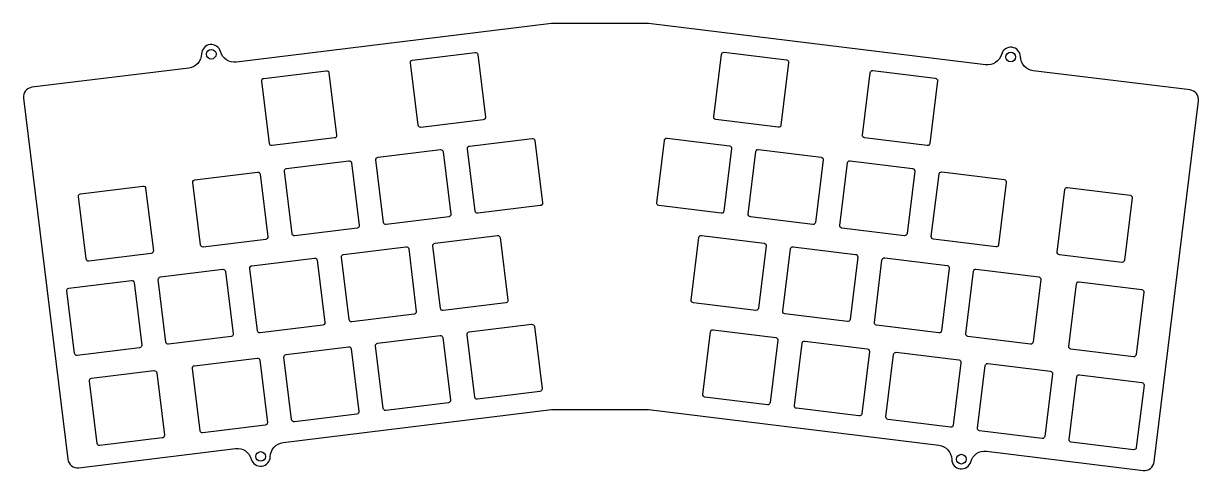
# Model space of a CAD drawing. Header units: millimetres. Extents: x -120 to 123, y -41 to 51.
import ezdxf

# ---------------------------------------------------------------- set-up
doc = ezdxf.new("R2010")
doc.units = ezdxf.units.MM
doc.layers.get('0').update_dxf_attribs({"linetype": 'CONTINUOUS'})

msp = doc.modelspace()

# ---------------------------------------------------------------- linework, layer by layer
for points in [[(-66.22, -35.71), (-10.76, -28.9), (9.24, -28.9), (69.24, -36.27, -0.372208), (71.88, -39.18, 0.864132), (75.81, -39.66, -0.372208), (79.06, -37.48), (111.45, -41.45, 0.414214), (113.68, -39.71), (122.84, 34.88, 0.414214), (121.1, 37.11), (88.71, 41.08, -0.372208), (86.08, 43.99, 0.864132), (82.15, 44.47, -0.372208), (78.89, 42.29), (9.24, 50.84), (-10.76, 50.84), (-75.87, 42.85, -0.372208), (-79.13, 45.03, 0.864132), (-83.06, 44.55, -0.372208), (-85.69, 41.64), (-118.08, 37.66, 0.414214), (-119.82, 35.44), (-110.66, -39.15, 0.414214), (-108.43, -40.9), (-76.05, -36.92, -0.372208), (-72.79, -39.1, 0.864132), (-68.86, -38.62, -0.372208)], [(-24.87, 30.97), (-37.77, 29.39, -0.414214), (-38.33, 29.83), (-39.91, 42.73, -0.414214), (-39.48, 43.29), (-26.57, 44.87, -0.414214), (-26.01, 44.43), (-24.43, 31.53, -0.414214)], [(22.72, 31.55), (24.31, 44.46, -0.414214), (24.86, 44.89), (37.77, 43.31, -0.414214), (38.2, 42.75), (36.62, 29.85, -0.414214), (36.06, 29.41), (23.16, 31, -0.414214)], [(-55.59, 27.2), (-68.49, 25.62, -0.414214), (-69.05, 26.05), (-70.64, 38.96, -0.414214), (-70.2, 39.51), (-57.3, 41.1, -0.414214), (-56.74, 40.66), (-55.16, 27.76, -0.414214)], [(66.79, 25.64), (53.88, 27.22, -0.414214), (53.45, 27.78), (55.03, 40.68, -0.414214), (55.59, 41.12), (68.49, 39.54, -0.414214), (68.93, 38.98), (67.34, 26.08, -0.414214)], [(-14.24, 26.69), (-12.65, 13.78, -0.414214), (-13.09, 13.23), (-25.99, 11.64, -0.414214), (-26.55, 12.08), (-28.13, 24.98, -0.414214), (-27.7, 25.54), (-14.8, 27.12, -0.414214)], [(24.29, 11.67), (11.38, 13.25, -0.414214), (10.95, 13.81), (12.53, 26.71, -0.414214), (13.09, 27.15), (25.99, 25.56, -0.414214), (26.43, 25), (24.84, 12.1, -0.414214)], [(-33.15, 24.37), (-31.56, 11.46, -0.414214), (-32, 10.91), (-44.9, 9.32, -0.414214), (-45.46, 9.76), (-47.04, 22.66, -0.414214), (-46.61, 23.22), (-33.7, 24.8, -0.414214)], [(45.34, 22.68), (43.75, 9.78, -0.414214), (43.19, 9.34), (30.29, 10.93, -0.414214), (29.86, 11.49), (31.44, 24.39, -0.414214), (32, 24.82), (44.9, 23.24, -0.414214)], [(-52.06, 22.04), (-50.47, 9.14, -0.414214), (-50.91, 8.58), (-63.81, 7, -0.414214), (-64.37, 7.44), (-65.95, 20.34, -0.414214), (-65.52, 20.9), (-52.61, 22.48, -0.414214)], [(64.24, 20.36), (62.66, 7.46, -0.414214), (62.1, 7.02), (49.2, 8.61, -0.414214), (48.76, 9.16), (50.35, 22.07, -0.414214), (50.9, 22.5), (63.81, 20.92, -0.414214)], [(-70.96, 19.72), (-69.38, 6.82, -0.414214), (-69.81, 6.26), (-82.72, 4.68, -0.414214), (-83.27, 5.11), (-84.86, 18.02, -0.414214), (-84.42, 18.57), (-71.52, 20.16, -0.414214)], [(83.15, 18.04), (81.57, 5.14, -0.414214), (81.01, 4.7), (68.11, 6.28, -0.414214), (67.67, 6.84), (69.26, 19.75, -0.414214), (69.81, 20.18), (82.72, 18.6, -0.414214)], [(-93.45, 3.36), (-106.35, 1.78, -0.414214), (-106.91, 2.21), (-108.49, 15.11, -0.414214), (-108.06, 15.67), (-95.16, 17.26, -0.414214), (-94.6, 16.82), (-93.01, 3.92, -0.414214)], [(109.15, 14.85), (107.57, 1.94, -0.414214), (107.01, 1.51), (94.11, 3.09, -0.414214), (93.67, 3.65), (95.25, 16.55, -0.414214), (95.81, 16.99), (108.71, 15.4, -0.414214)], [(-21.37, 6.62), (-19.79, -6.28, -0.414214), (-20.22, -6.84), (-33.13, -8.43, -0.414214), (-33.68, -7.99), (-35.27, 4.91, -0.414214), (-34.83, 5.47), (-21.93, 7.05, -0.414214)], [(18.08, -6.26), (19.66, 6.64, -0.414214), (20.22, 7.08), (33.12, 5.49, -0.414214), (33.56, 4.93), (31.98, -7.97, -0.414214), (31.42, -8.4), (18.52, -6.82, -0.414214)], [(-40.28, 4.3), (-38.7, -8.61, -0.414214), (-39.13, -9.16), (-52.03, -10.75, -0.414214), (-52.59, -10.31), (-54.18, 2.59, -0.414214), (-53.74, 3.15), (-40.84, 4.73, -0.414214)], [(52.47, 2.61), (50.88, -10.29, -0.414214), (50.33, -10.73), (37.42, -9.14, -0.414214), (36.99, -8.58), (38.57, 4.32, -0.414214), (39.13, 4.75), (52.03, 3.17, -0.414214)], [(71.38, 0.29), (69.79, -12.61, -0.414214), (69.23, -13.05), (56.33, -11.46, -0.414214), (55.9, -10.91), (57.48, 2, -0.414214), (58.04, 2.43), (70.94, 0.85, -0.414214)], [(-78.1, -0.35), (-76.51, -13.25, -0.414214), (-76.95, -13.81), (-89.85, -15.39, -0.414214), (-90.41, -14.96), (-91.99, -2.05, -0.414214), (-91.56, -1.5), (-78.65, 0.09, -0.414214)], [(-59.19, 1.98), (-57.6, -10.93, -0.414214), (-58.04, -11.48), (-70.94, -13.07, -0.414214), (-71.5, -12.63), (-73.08, 0.27, -0.414214), (-72.65, 0.83), (-59.74, 2.41, -0.414214)], [(90.28, -2.03), (88.7, -14.93, -0.414214), (88.14, -15.37), (75.24, -13.78, -0.414214), (74.8, -13.23), (76.39, -0.32, -0.414214), (76.95, 0.11), (89.85, -1.47, -0.414214)], [(-97, -2.67), (-95.42, -15.57, -0.414214), (-95.85, -16.13), (-108.76, -17.71, -0.414214), (-109.31, -17.28), (-110.9, -4.37, -0.414214), (-110.46, -3.82), (-97.56, -2.23, -0.414214)], [(98.22, -2.5), (111.12, -4.08, -0.414214), (111.55, -4.64), (109.97, -17.54, -0.414214), (109.41, -17.98), (96.51, -16.4, -0.414214), (96.08, -15.84), (97.66, -2.94, -0.414214)], [(-13.17, -25.17), (-26.08, -26.75, -0.414214), (-26.63, -26.32), (-28.22, -13.42, -0.414214), (-27.78, -12.86), (-14.88, -11.27, -0.414214), (-14.32, -11.71), (-12.74, -24.61, -0.414214)], [(-32.08, -27.49), (-44.99, -29.08, -0.414214), (-45.54, -28.64), (-47.13, -15.74, -0.414214), (-46.69, -15.18), (-33.79, -13.6, -0.414214), (-33.23, -14.03), (-31.65, -26.93, -0.414214)], [(35.97, -14.55), (34.38, -27.46, -0.414214), (33.82, -27.89), (20.92, -26.31, -0.414214), (20.49, -25.75), (22.07, -12.85, -0.414214), (22.63, -12.41), (35.53, -14, -0.414214)], [(-50.99, -29.81), (-63.89, -31.4, -0.414214), (-64.45, -30.96), (-66.03, -18.06, -0.414214), (-65.6, -17.5), (-52.7, -15.92, -0.414214), (-52.14, -16.35), (-50.55, -29.26, -0.414214)], [(54.87, -16.88), (53.29, -29.78, -0.414214), (52.73, -30.21), (39.83, -28.63, -0.414214), (39.39, -28.07), (40.98, -15.17, -0.414214), (41.53, -14.73), (54.44, -16.32, -0.414214)], [(-69.9, -32.13), (-82.8, -33.72, -0.414214), (-83.36, -33.28), (-84.94, -20.38, -0.414214), (-84.51, -19.82), (-71.6, -18.24, -0.414214), (-71.05, -18.67), (-69.46, -31.58, -0.414214)], [(73.78, -19.2), (72.2, -32.1, -0.414214), (71.64, -32.54), (58.74, -30.95, -0.414214), (58.3, -30.39), (59.89, -17.49, -0.414214), (60.44, -17.06), (73.35, -18.64, -0.414214)], [(92.69, -21.52), (91.1, -34.42, -0.414214), (90.55, -34.86), (77.64, -33.27, -0.414214), (77.21, -32.72), (78.79, -19.81, -0.414214), (79.35, -19.38), (92.25, -20.96, -0.414214)], [(-91.17, -34.75), (-104.07, -36.33, -0.414214), (-104.63, -35.89), (-106.21, -22.99, -0.414214), (-105.78, -22.43), (-92.88, -20.85, -0.414214), (-92.32, -21.29), (-90.73, -34.19, -0.414214)], [(111.6, -23.84), (110.01, -36.74, -0.414214), (109.46, -37.18), (96.55, -35.59, -0.414214), (96.12, -35.04), (97.7, -22.13, -0.414214), (98.26, -21.7), (111.16, -23.28, -0.414214)]]:
    msp.add_lwpolyline(points, format="xyb", close=True)
for centre in [(-81.06, 44.5), (84.08, 43.94), (-70.86, -38.57), (73.88, -39.13)]:
    msp.add_circle(centre, 1)

doc.saveas('drawing.dxf')
